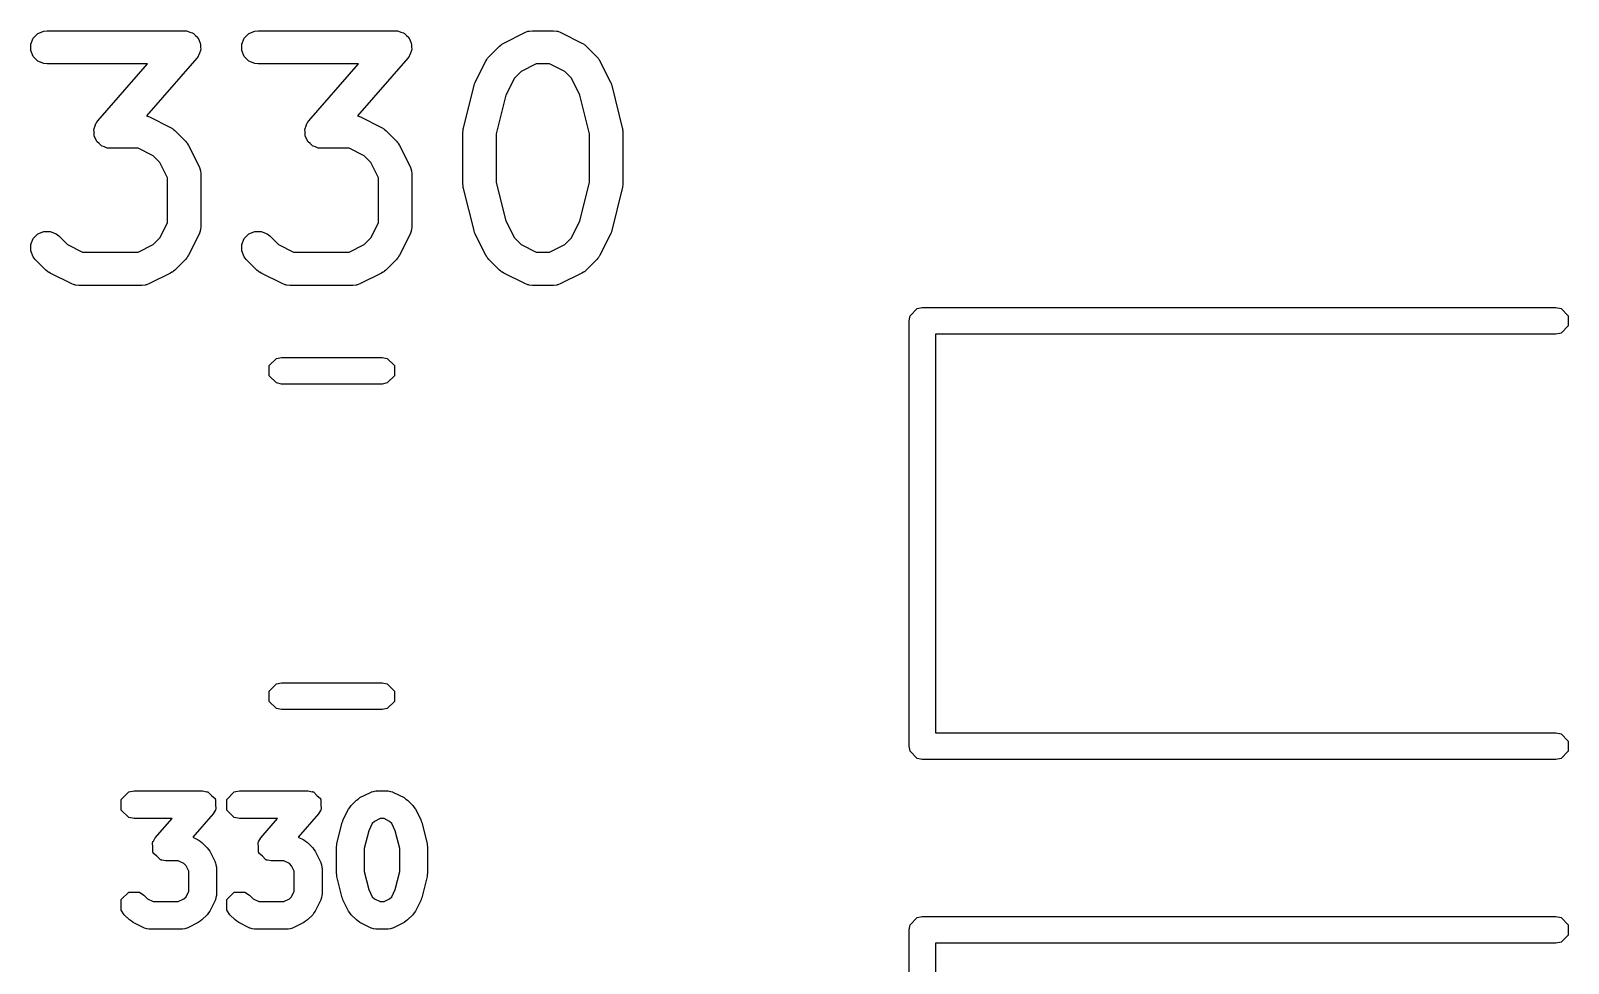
# Model space of a CAD drawing. Extents: x 19.8 to 98.9, y -129.1 to -67.1.
# Drawn here: x 35.64 to 42.58, y -106.44 to -102.23 of the extents above; entities that cross this region are included whole.
import ezdxf

# ---------------------------------------------------------------- set-up
doc = ezdxf.new("R2010")
doc.units = 0
doc.layers.add('BLACK', color=7, linetype='CONTINUOUS')

msp = doc.modelspace()

# ---------------------------------------------------------------- linework, layer by layer
at = {"layer": 'BLACK', "linetype": 'CONTINUOUS'}
for p, q in [((35.640727, -102.290187), (35.651926, -102.263151)), ((35.640727, -102.319451), (35.640727, -102.290187)), ((35.651926, -102.263151), (35.672618, -102.242459)), ((35.672618, -102.242459), (35.699654, -102.23126)), ((35.699654, -102.23126), (35.714286, -102.229819)), ((35.714286, -102.229819), (36.333333, -102.229819)), ((36.333333, -102.229819), (36.341071, -102.230581)), ((36.341071, -102.230581), (36.343039, -102.23045)), ((36.343039, -102.23045), (36.344394, -102.230908)), ((36.344394, -102.230908), (36.347965, -102.23126)), ((36.347965, -102.23126), (36.359222, -102.235923)), ((36.359222, -102.235923), (36.37076, -102.239825)), ((36.37076, -102.239825), (36.372664, -102.24149)), ((36.372664, -102.24149), (36.375001, -102.242459)), ((36.375001, -102.242459), (36.383611, -102.251069)), ((36.383611, -102.251069), (36.392784, -102.259095)), ((36.392784, -102.259095), (36.393906, -102.261364)), ((36.393906, -102.261364), (36.395693, -102.263151)), ((36.395693, -102.263151), (36.400353, -102.274401)), ((36.400353, -102.274401), (36.405756, -102.285327)), ((36.405756, -102.285327), (36.405924, -102.28785)), ((36.405924, -102.28785), (36.406892, -102.290187)), ((36.406892, -102.290187), (36.406892, -102.302371)), ((36.593108, -102.290187), (36.604307, -102.263151)), ((36.593108, -102.319451), (36.593108, -102.290187)), ((36.604307, -102.263151), (36.624999, -102.242459)), ((36.624999, -102.242459), (36.652035, -102.23126)), ((36.652035, -102.23126), (36.666667, -102.229819)), ((36.666667, -102.229819), (37.285714, -102.229819)), ((37.285714, -102.229819), (37.293452, -102.230581)), ((37.293452, -102.230581), (37.29542, -102.23045)), ((37.29542, -102.23045), (37.296775, -102.230908)), ((37.296775, -102.230908), (37.300346, -102.23126)), ((37.300346, -102.23126), (37.311603, -102.235923)), ((37.311603, -102.235923), (37.323141, -102.239825)), ((37.323141, -102.239825), (37.325045, -102.24149)), ((37.325045, -102.24149), (37.327382, -102.242459)), ((37.327382, -102.242459), (37.335992, -102.251069)), ((37.335992, -102.251069), (37.345165, -102.259095)), ((37.345165, -102.259095), (37.346287, -102.261364)), ((37.346287, -102.261364), (37.348074, -102.263151)), ((37.348074, -102.263151), (37.352734, -102.274401)), ((37.352734, -102.274401), (37.358137, -102.285327)), ((37.358137, -102.285327), (37.358305, -102.28785)), ((37.358305, -102.28785), (37.359273, -102.290187)), ((37.359273, -102.290187), (37.359273, -102.302371)), ((37.765799, -102.291766), (37.767856, -102.290078)), ((37.767856, -102.290078), (37.769683, -102.28932)), ((37.769683, -102.28932), (37.775983, -102.285356)), ((37.775983, -102.285356), (37.871221, -102.237737)), ((37.871221, -102.237737), (37.884952, -102.232482)), ((37.884952, -102.232482), (37.887641, -102.23229)), ((37.887641, -102.23229), (37.89013, -102.23126)), ((37.89013, -102.23126), (37.904762, -102.229819)), ((37.904762, -102.229819), (38, -102.229819)), ((38, -102.229819), (38.014632, -102.23126)), ((38.014632, -102.23126), (38.017121, -102.232291)), ((38.017121, -102.232291), (38.019809, -102.232482)), ((38.019809, -102.232482), (38.033541, -102.237737)), ((38.033541, -102.237737), (38.128779, -102.285356)), ((38.128779, -102.285356), (38.135078, -102.28932)), ((38.135078, -102.28932), (38.136906, -102.290078)), ((38.136906, -102.290078), (38.138962, -102.291766)), ((35.651926, -102.346487), (35.640727, -102.319451)), ((35.672618, -102.367179), (35.651926, -102.346487)), ((36.389776, -102.354207), (36.16288, -102.613516)), ((36.394297, -102.347882), (36.389776, -102.354207)), ((36.395693, -102.346487), (36.394297, -102.347882)), ((36.396241, -102.345163), (36.395693, -102.346487)), ((36.398327, -102.342246), (36.396241, -102.345163)), ((36.402228, -102.330708), (36.398327, -102.342246)), ((36.406892, -102.319451), (36.402228, -102.330708)), ((36.406892, -102.302371), (36.407702, -102.314525)), ((36.407702, -102.314525), (36.406892, -102.31692)), ((36.406892, -102.31692), (36.406892, -102.319451)), ((36.604307, -102.346487), (36.593108, -102.319451)), ((36.624999, -102.367179), (36.604307, -102.346487)), ((37.342157, -102.354207), (37.115261, -102.613516)), ((37.346678, -102.347882), (37.342157, -102.354207)), ((37.348074, -102.346487), (37.346678, -102.347882)), ((37.348622, -102.345163), (37.348074, -102.346487)), ((37.350708, -102.342246), (37.348622, -102.345163)), ((37.354609, -102.330708), (37.350708, -102.342246)), ((37.359273, -102.319451), (37.354609, -102.330708)), ((37.359273, -102.302371), (37.360083, -102.314525)), ((37.360083, -102.314525), (37.359273, -102.31692)), ((37.359273, -102.31692), (37.359273, -102.319451)), ((37.694823, -102.366516), (37.698787, -102.360216)), ((37.698787, -102.360216), (37.699545, -102.358389)), ((37.699545, -102.358389), (37.701233, -102.356332)), ((37.701233, -102.356332), (37.702655, -102.354073)), ((37.702655, -102.354073), (37.704153, -102.352773)), ((37.704153, -102.352773), (37.708872, -102.347024)), ((37.708872, -102.347024), (37.756491, -102.299405)), ((37.756491, -102.299405), (37.76224, -102.294686)), ((37.76224, -102.294686), (37.76354, -102.293188)), ((37.76354, -102.293188), (37.765799, -102.291766)), ((38.138962, -102.291766), (38.141222, -102.293188)), ((38.141222, -102.293188), (38.142521, -102.294686)), ((38.142521, -102.294686), (38.148271, -102.299405)), ((38.148271, -102.299405), (38.19589, -102.347024)), ((38.19589, -102.347024), (38.200608, -102.352773)), ((38.200608, -102.352773), (38.202107, -102.354073)), ((38.202107, -102.354073), (38.203528, -102.356332)), ((38.203528, -102.356332), (38.205217, -102.358389)), ((38.205217, -102.358389), (38.205974, -102.360216)), ((38.205974, -102.360216), (38.209939, -102.366516)), ((35.699654, -102.378378), (35.672618, -102.367179)), ((35.714286, -102.379819), (35.699654, -102.378378)), ((36.168051, -102.379819), (35.714286, -102.379819)), ((35.943557, -102.636383), (36.168051, -102.379819)), ((36.652035, -102.378378), (36.624999, -102.367179)), ((36.666667, -102.379819), (36.652035, -102.378378)), ((37.120432, -102.379819), (36.666667, -102.379819)), ((36.895938, -102.636383), (37.120432, -102.379819)), ((37.647204, -102.461754), (37.694823, -102.366516)), ((37.853951, -102.414077), (37.823544, -102.444484)), ((37.922467, -102.379819), (37.853951, -102.414077)), ((37.982295, -102.379819), (37.922467, -102.379819)), ((38.050811, -102.414077), (37.982295, -102.379819)), ((38.081218, -102.444484), (38.050811, -102.414077)), ((38.209939, -102.366516), (38.257558, -102.461754)), ((37.593906, -102.667581), (37.641525, -102.477105)), ((37.641525, -102.477105), (37.64191, -102.476025)), ((37.64191, -102.476025), (37.641949, -102.475486)), ((37.641949, -102.475486), (37.644276, -102.469404)), ((37.644276, -102.469404), (37.646472, -102.463259)), ((37.646472, -102.463259), (37.646794, -102.462823)), ((37.646794, -102.462823), (37.647204, -102.461754)), ((37.823544, -102.444484), (37.78505, -102.521471)), ((38.119711, -102.521471), (38.081218, -102.444484)), ((38.257558, -102.461754), (38.257967, -102.462823)), ((38.257967, -102.462823), (38.25829, -102.463259)), ((38.25829, -102.463259), (38.260482, -102.469395)), ((38.260482, -102.469395), (38.262813, -102.475485)), ((38.262813, -102.475485), (38.262851, -102.476025)), ((38.262851, -102.476025), (38.263237, -102.477105)), ((38.263237, -102.477105), (38.310856, -102.667581)), ((37.78505, -102.521471), (37.741667, -102.695005)), ((38.163095, -102.695005), (38.119711, -102.521471)), ((35.939035, -102.642707), (35.943557, -102.636383)), ((36.16288, -102.613516), (36.176398, -102.618689)), ((36.176398, -102.618689), (36.271636, -102.666308)), ((36.891416, -102.642707), (36.895938, -102.636383)), ((37.115261, -102.613516), (37.128779, -102.618689)), ((37.128779, -102.618689), (37.224017, -102.666308)), ((35.925631, -102.676065), (35.926441, -102.673669)), ((35.926441, -102.688218), (35.925631, -102.676065)), ((35.926441, -102.671139), (35.931104, -102.659881)), ((35.926441, -102.673669), (35.926441, -102.671139)), ((35.926441, -102.700403), (35.926441, -102.688218)), ((35.927408, -102.702739), (35.926441, -102.700403)), ((35.927577, -102.705263), (35.927408, -102.702739)), ((35.932979, -102.716188), (35.927577, -102.705263)), ((35.931104, -102.659881), (35.935006, -102.648344)), ((35.935006, -102.648344), (35.937091, -102.645426)), ((35.937091, -102.645426), (35.93764, -102.644103)), ((35.93764, -102.644103), (35.939035, -102.642707)), ((36.271636, -102.666308), (36.277935, -102.670272)), ((36.277935, -102.670272), (36.279763, -102.67103)), ((36.279763, -102.67103), (36.281819, -102.672718)), ((36.281819, -102.672718), (36.284079, -102.67414)), ((36.284079, -102.67414), (36.285378, -102.675638)), ((36.285378, -102.675638), (36.291128, -102.680357)), ((36.291128, -102.680357), (36.338747, -102.727976)), ((36.878012, -102.676065), (36.878822, -102.673669)), ((36.878822, -102.688218), (36.878012, -102.676065)), ((36.878822, -102.671139), (36.883485, -102.659881)), ((36.878822, -102.673669), (36.878822, -102.671139)), ((36.878822, -102.700403), (36.878822, -102.688218)), ((36.879789, -102.702739), (36.878822, -102.700403)), ((36.879958, -102.705263), (36.879789, -102.702739)), ((36.88536, -102.716188), (36.879958, -102.705263)), ((36.883485, -102.659881), (36.887387, -102.648344)), ((36.887387, -102.648344), (36.889472, -102.645426)), ((36.889472, -102.645426), (36.890021, -102.644103)), ((36.890021, -102.644103), (36.891416, -102.642707)), ((37.224017, -102.666308), (37.230316, -102.670272)), ((37.230316, -102.670272), (37.232144, -102.67103)), ((37.232144, -102.67103), (37.2342, -102.672718)), ((37.2342, -102.672718), (37.23646, -102.67414)), ((37.23646, -102.67414), (37.237759, -102.675638)), ((37.237759, -102.675638), (37.243509, -102.680357)), ((37.243509, -102.680357), (37.291128, -102.727976)), ((37.591667, -102.685771), (37.591918, -102.683217)), ((37.591667, -102.923866), (37.591667, -102.685771)), ((37.591756, -102.682125), (37.592565, -102.676651)), ((37.591918, -102.683217), (37.591756, -102.682125)), ((37.592565, -102.676651), (37.593108, -102.671139)), ((37.593108, -102.671139), (37.59353, -102.670117)), ((37.59353, -102.670117), (37.593906, -102.667581)), ((37.741667, -102.695005), (37.741667, -102.914632)), ((38.163095, -102.914632), (38.163095, -102.695005)), ((38.310856, -102.667581), (38.311231, -102.670117)), ((38.311231, -102.670117), (38.311654, -102.671139)), ((38.311654, -102.671139), (38.312196, -102.676651)), ((38.312196, -102.676651), (38.313006, -102.682125)), ((38.313006, -102.682125), (38.312843, -102.683217)), ((38.312843, -102.683217), (38.313095, -102.685771)), ((38.313095, -102.685771), (38.313095, -102.923866)), ((35.93764, -102.727439), (35.932979, -102.716188)), ((35.939426, -102.729225), (35.93764, -102.727439)), ((35.940549, -102.731495), (35.939426, -102.729225)), ((35.949721, -102.73952), (35.940549, -102.731495)), ((35.958332, -102.748131), (35.949721, -102.73952)), ((35.960668, -102.749099), (35.958332, -102.748131)), ((35.962573, -102.750765), (35.960668, -102.749099)), ((35.97411, -102.754666), (35.962573, -102.750765)), ((35.985368, -102.75933), (35.97411, -102.754666)), ((35.988938, -102.759681), (35.985368, -102.75933)), ((35.990294, -102.76014), (35.988938, -102.759681)), ((35.992261, -102.760008), (35.990294, -102.76014)), ((36, -102.760771), (35.992261, -102.760008)), ((36.125152, -102.760771), (36, -102.760771)), ((36.193668, -102.795029), (36.125152, -102.760771)), ((36.338747, -102.727976), (36.343465, -102.733725)), ((36.343465, -102.733725), (36.344964, -102.735025)), ((36.344964, -102.735025), (36.346385, -102.737284)), ((36.346385, -102.737284), (36.348074, -102.739341)), ((36.348074, -102.739341), (36.348831, -102.741168)), ((36.348831, -102.741168), (36.352796, -102.747468)), ((36.352796, -102.747468), (36.400415, -102.842706)), ((36.890021, -102.727439), (36.88536, -102.716188)), ((36.891807, -102.729225), (36.890021, -102.727439)), ((36.89293, -102.731495), (36.891807, -102.729225)), ((36.902102, -102.73952), (36.89293, -102.731495)), ((36.910713, -102.748131), (36.902102, -102.73952)), ((36.913049, -102.749099), (36.910713, -102.748131)), ((36.914954, -102.750765), (36.913049, -102.749099)), ((36.926491, -102.754666), (36.914954, -102.750765)), ((36.937749, -102.75933), (36.926491, -102.754666)), ((36.941319, -102.759681), (36.937749, -102.75933)), ((36.942675, -102.76014), (36.941319, -102.759681)), ((36.944642, -102.760008), (36.942675, -102.76014)), ((36.952381, -102.760771), (36.944642, -102.760008)), ((37.077533, -102.760771), (36.952381, -102.760771)), ((37.146049, -102.795029), (37.077533, -102.760771)), ((37.291128, -102.727976), (37.295846, -102.733725)), ((37.295846, -102.733725), (37.297345, -102.735025)), ((37.297345, -102.735025), (37.298766, -102.737284)), ((37.298766, -102.737284), (37.300455, -102.739341)), ((37.300455, -102.739341), (37.301212, -102.741168)), ((37.301212, -102.741168), (37.305177, -102.747468)), ((37.305177, -102.747468), (37.352796, -102.842706)), ((36.224075, -102.825436), (36.193668, -102.795029)), ((36.258333, -102.893952), (36.224075, -102.825436)), ((36.400415, -102.842706), (36.40567, -102.856437)), ((37.176456, -102.825436), (37.146049, -102.795029)), ((37.210714, -102.893952), (37.176456, -102.825436)), ((37.352796, -102.842706), (37.358051, -102.856437)), ((36.258333, -103.096637), (36.258333, -102.893952)), ((36.40567, -102.856437), (36.405861, -102.859126)), ((36.405861, -102.859126), (36.406892, -102.861615)), ((36.406892, -102.861615), (36.408333, -102.876247)), ((36.408333, -102.876247), (36.408333, -103.114342)), ((37.210714, -103.096637), (37.210714, -102.893952)), ((37.358051, -102.856437), (37.358242, -102.859126)), ((37.358242, -102.859126), (37.359273, -102.861615)), ((37.359273, -102.861615), (37.360714, -102.876247)), ((37.360714, -102.876247), (37.360714, -103.114342)), ((37.741667, -102.914632), (37.78505, -103.088166)), ((38.119711, -103.088166), (38.163095, -102.914632)), ((37.591918, -102.926419), (37.591667, -102.923866)), ((37.591756, -102.927512), (37.591918, -102.926419)), ((37.592565, -102.932985), (37.591756, -102.927512)), ((37.593108, -102.938498), (37.592565, -102.932985)), ((37.59353, -102.939519), (37.593108, -102.938498)), ((37.593906, -102.942056), (37.59353, -102.939519)), ((37.641525, -103.132532), (37.593906, -102.942056)), ((38.310856, -102.942056), (38.263237, -103.132532)), ((38.311231, -102.939519), (38.310856, -102.942056)), ((38.311654, -102.938498), (38.311231, -102.939519)), ((38.312196, -102.932985), (38.311654, -102.938498)), ((38.313006, -102.927512), (38.312196, -102.932985)), ((38.313095, -102.923866), (38.312843, -102.926419)), ((38.312843, -102.926419), (38.313006, -102.927512)), ((36.224074, -103.165153), (36.258333, -103.096637)), ((36.408333, -103.114342), (36.406892, -103.128974)), ((37.176455, -103.165153), (37.210714, -103.096637)), ((37.360714, -103.114342), (37.359273, -103.128974)), ((37.78505, -103.088166), (37.823544, -103.165153)), ((38.081217, -103.165153), (38.119711, -103.088166)), ((35.640727, -103.194948), (35.651926, -103.167912)), ((35.651926, -103.167912), (35.672619, -103.147219)), ((35.672619, -103.147219), (35.699655, -103.136021)), ((35.699655, -103.136021), (35.728918, -103.136021)), ((35.728918, -103.136021), (35.755954, -103.14722)), ((35.755954, -103.14722), (35.76732, -103.156548)), ((35.76732, -103.156548), (35.806332, -103.195561)), ((36.193667, -103.195561), (36.224074, -103.165153)), ((36.400415, -103.147883), (36.352796, -103.243121)), ((36.40567, -103.134152), (36.400415, -103.147883)), ((36.405861, -103.131462), (36.40567, -103.134152)), ((36.406892, -103.128974), (36.405861, -103.131462)), ((36.593108, -103.194948), (36.604307, -103.167912)), ((36.604307, -103.167912), (36.625, -103.147219)), ((36.625, -103.147219), (36.652036, -103.136021)), ((36.652036, -103.136021), (36.681299, -103.136021)), ((36.681299, -103.136021), (36.708335, -103.14722)), ((36.708335, -103.14722), (36.719701, -103.156548)), ((36.719701, -103.156548), (36.758713, -103.195561)), ((37.146048, -103.195561), (37.176455, -103.165153)), ((37.352796, -103.147883), (37.305177, -103.243121)), ((37.358051, -103.134152), (37.352796, -103.147883)), ((37.358242, -103.131462), (37.358051, -103.134152)), ((37.359273, -103.128974), (37.358242, -103.131462)), ((37.64191, -103.133611), (37.641525, -103.132532)), ((37.641949, -103.134151), (37.64191, -103.133611)), ((37.644276, -103.140232), (37.641949, -103.134151)), ((37.646472, -103.146378), (37.644276, -103.140232)), ((37.646794, -103.146813), (37.646472, -103.146378)), ((37.647204, -103.147883), (37.646794, -103.146813)), ((37.694823, -103.243121), (37.647204, -103.147883)), ((37.823544, -103.165153), (37.853951, -103.195561)), ((38.05081, -103.195561), (38.081217, -103.165153)), ((38.257558, -103.147883), (38.209939, -103.243121)), ((38.257967, -103.146813), (38.257558, -103.147883)), ((38.25829, -103.146378), (38.257967, -103.146813)), ((38.260482, -103.140241), (38.25829, -103.146378)), ((38.262813, -103.134152), (38.260482, -103.140241)), ((38.262851, -103.133611), (38.262813, -103.134152)), ((38.263237, -103.132532), (38.262851, -103.133611)), ((35.640727, -103.224211), (35.640727, -103.194948)), ((35.651925, -103.251247), (35.640727, -103.224211)), ((35.661252, -103.262612), (35.651925, -103.251247)), ((35.708871, -103.310232), (35.661252, -103.262612)), ((35.806332, -103.195561), (35.874848, -103.229819)), ((35.874848, -103.229819), (36.125152, -103.229819)), ((36.125152, -103.229819), (36.193667, -103.195561)), ((36.338747, -103.262613), (36.291129, -103.310232)), ((36.343465, -103.256863), (36.338747, -103.262613)), ((36.344964, -103.255564), (36.343465, -103.256863)), ((36.346385, -103.253305), (36.344964, -103.255564)), ((36.348075, -103.251247), (36.346385, -103.253305)), ((36.348832, -103.249417), (36.348075, -103.251247)), ((36.352796, -103.243121), (36.348832, -103.249417)), ((36.593108, -103.224211), (36.593108, -103.194948)), ((36.604306, -103.251247), (36.593108, -103.224211)), ((36.613633, -103.262612), (36.604306, -103.251247)), ((36.661252, -103.310232), (36.613633, -103.262612)), ((36.758713, -103.195561), (36.827229, -103.229819)), ((36.827229, -103.229819), (37.077533, -103.229819)), ((37.077533, -103.229819), (37.146048, -103.195561)), ((37.291128, -103.262613), (37.24351, -103.310232)), ((37.295846, -103.256863), (37.291128, -103.262613)), ((37.297345, -103.255564), (37.295846, -103.256863)), ((37.298766, -103.253305), (37.297345, -103.255564)), ((37.300456, -103.251247), (37.298766, -103.253305)), ((37.301213, -103.249417), (37.300456, -103.251247)), ((37.305177, -103.243121), (37.301213, -103.249417)), ((37.698786, -103.249417), (37.694823, -103.243121)), ((37.699544, -103.251247), (37.698786, -103.249417)), ((37.701233, -103.253305), (37.699544, -103.251247)), ((37.702655, -103.255564), (37.701233, -103.253305)), ((37.704153, -103.256863), (37.702655, -103.255564)), ((37.708871, -103.262612), (37.704153, -103.256863)), ((37.75649, -103.310232), (37.708871, -103.262612)), ((37.853951, -103.195561), (37.922467, -103.229819)), ((37.922467, -103.229819), (37.982295, -103.229819)), ((37.982295, -103.229819), (38.05081, -103.195561)), ((38.19589, -103.262613), (38.148272, -103.310232)), ((38.200608, -103.256863), (38.19589, -103.262613)), ((38.202107, -103.255564), (38.200608, -103.256863)), ((38.203528, -103.253305), (38.202107, -103.255564)), ((38.205218, -103.251247), (38.203528, -103.253305)), ((38.205975, -103.249417), (38.205218, -103.251247)), ((38.209939, -103.243121), (38.205975, -103.249417)), ((35.71462, -103.31495), (35.708871, -103.310232)), ((35.715921, -103.31645), (35.71462, -103.31495)), ((35.71818, -103.317872), (35.715921, -103.31645)), ((35.720237, -103.31956), (35.71818, -103.317872)), ((35.722064, -103.320317), (35.720237, -103.31956)), ((35.728364, -103.324282), (35.722064, -103.320317)), ((35.823602, -103.371901), (35.728364, -103.324282)), ((36.271636, -103.324282), (36.176398, -103.371901)), ((36.277935, -103.320317), (36.271636, -103.324282)), ((36.279763, -103.31956), (36.277935, -103.320317)), ((36.281819, -103.317872), (36.279763, -103.31956)), ((36.284079, -103.31645), (36.281819, -103.317872)), ((36.285379, -103.31495), (36.284079, -103.31645)), ((36.291129, -103.310232), (36.285379, -103.31495)), ((36.667001, -103.31495), (36.661252, -103.310232)), ((36.668302, -103.31645), (36.667001, -103.31495)), ((36.670561, -103.317872), (36.668302, -103.31645)), ((36.672618, -103.31956), (36.670561, -103.317872)), ((36.674445, -103.320317), (36.672618, -103.31956)), ((36.680745, -103.324282), (36.674445, -103.320317)), ((36.775983, -103.371901), (36.680745, -103.324282)), ((37.224017, -103.324282), (37.128779, -103.371901)), ((37.230316, -103.320317), (37.224017, -103.324282)), ((37.232144, -103.31956), (37.230316, -103.320317)), ((37.2342, -103.317872), (37.232144, -103.31956)), ((37.23646, -103.31645), (37.2342, -103.317872)), ((37.23776, -103.31495), (37.23646, -103.31645)), ((37.24351, -103.310232), (37.23776, -103.31495)), ((37.762239, -103.31495), (37.75649, -103.310232)), ((37.76354, -103.31645), (37.762239, -103.31495)), ((37.765799, -103.317872), (37.76354, -103.31645)), ((37.767856, -103.31956), (37.765799, -103.317872)), ((37.769683, -103.320317), (37.767856, -103.31956)), ((37.775983, -103.324282), (37.769683, -103.320317)), ((37.871221, -103.371901), (37.775983, -103.324282)), ((38.128779, -103.324282), (38.033541, -103.371901)), ((38.135078, -103.320317), (38.128779, -103.324282)), ((38.136906, -103.31956), (38.135078, -103.320317)), ((38.138962, -103.317872), (38.136906, -103.31956)), ((38.141222, -103.31645), (38.138962, -103.317872)), ((38.142522, -103.31495), (38.141222, -103.31645)), ((38.148272, -103.310232), (38.142522, -103.31495)), ((35.837333, -103.377156), (35.823602, -103.371901)), ((35.840022, -103.377347), (35.837333, -103.377156)), ((35.842511, -103.378378), (35.840022, -103.377347)), ((35.857143, -103.379819), (35.842511, -103.378378)), ((36.142857, -103.379819), (35.857143, -103.379819)), ((36.157489, -103.378378), (36.142857, -103.379819)), ((36.159978, -103.377346), (36.157489, -103.378378)), ((36.162666, -103.377156), (36.159978, -103.377346)), ((36.176398, -103.371901), (36.162666, -103.377156)), ((36.789714, -103.377156), (36.775983, -103.371901)), ((36.792403, -103.377347), (36.789714, -103.377156)), ((36.794892, -103.378378), (36.792403, -103.377347)), ((36.809524, -103.379819), (36.794892, -103.378378)), ((37.095238, -103.379819), (36.809524, -103.379819)), ((37.10987, -103.378378), (37.095238, -103.379819)), ((37.112359, -103.377346), (37.10987, -103.378378)), ((37.115047, -103.377156), (37.112359, -103.377346)), ((37.128779, -103.371901), (37.115047, -103.377156)), ((37.884952, -103.377156), (37.871221, -103.371901)), ((37.887641, -103.377347), (37.884952, -103.377156)), ((37.89013, -103.378378), (37.887641, -103.377347)), ((37.904762, -103.379819), (37.89013, -103.378378)), ((38, -103.379819), (37.904762, -103.379819)), ((38.014632, -103.378378), (38, -103.379819)), ((38.017121, -103.377346), (38.014632, -103.378378)), ((38.019809, -103.377156), (38.017121, -103.377346)), ((38.033541, -103.371901), (38.019809, -103.377156)), ((39.604999, -103.54), (39.609566, -103.517039)), ((39.604999, -105.46), (39.604999, -103.54)), ((39.609566, -103.517039), (39.642038, -103.484567)), ((39.642038, -103.484567), (39.664999, -103.48)), ((39.664999, -103.48), (42.524999, -103.48)), ((42.524999, -103.48), (42.54796, -103.484567)), ((42.54796, -103.484567), (42.580432, -103.517039)), ((42.580432, -103.517039), (42.580432, -103.562961)), ((42.524999, -103.6), (39.724999, -103.6)), ((39.724999, -103.6), (39.724999, -105.4)), ((42.54796, -103.595433), (42.524999, -103.6)), ((42.580432, -103.562961), (42.54796, -103.595433)), ((36.717503, -103.742039), (36.749975, -103.709567)), ((36.717503, -103.787961), (36.717503, -103.742039)), ((36.749975, -103.709567), (36.772936, -103.705)), ((36.772936, -103.705), (37.227064, -103.705)), ((37.227064, -103.705), (37.250025, -103.709567)), ((37.250025, -103.709567), (37.282497, -103.742039)), ((37.282497, -103.742039), (37.282497, -103.787961)), ((36.749975, -103.820433), (36.717503, -103.787961)), ((37.282497, -103.787961), (37.250025, -103.820433)), ((36.772936, -103.825), (36.749975, -103.820433)), ((37.227064, -103.825), (36.772936, -103.825)), ((37.250025, -103.820433), (37.227064, -103.825)), ((36.717503, -105.212039), (36.749975, -105.179567)), ((36.749975, -105.179567), (36.772936, -105.175)), ((36.772936, -105.175), (37.227064, -105.175)), ((37.227064, -105.175), (37.250025, -105.179567)), ((37.250025, -105.179567), (37.282497, -105.212039)), ((36.717503, -105.257961), (36.717503, -105.212039)), ((36.749975, -105.290433), (36.717503, -105.257961)), ((37.282497, -105.257961), (37.250025, -105.290433)), ((37.282497, -105.212039), (37.282497, -105.257961)), ((36.772936, -105.295), (36.749975, -105.290433)), ((37.227064, -105.295), (36.772936, -105.295)), ((37.250025, -105.290433), (37.227064, -105.295)), ((39.724999, -105.4), (42.524999, -105.4)), ((42.524999, -105.4), (42.54796, -105.404567)), ((42.54796, -105.404567), (42.580432, -105.437039)), ((39.609566, -105.482961), (39.604999, -105.46)), ((39.642038, -105.515433), (39.609566, -105.482961)), ((42.580432, -105.482961), (42.54796, -105.515433)), ((42.580432, -105.437039), (42.580432, -105.482961)), ((39.664999, -105.52), (39.642038, -105.515433)), ((42.524999, -105.52), (39.664999, -105.52)), ((42.54796, -105.515433), (42.524999, -105.52)), ((36.049401, -105.700891), (36.083225, -105.667067)), ((36.083225, -105.667067), (36.107143, -105.662309)), ((36.107143, -105.662309), (36.416667, -105.662309)), ((36.416667, -105.662309), (36.434095, -105.665775)), ((36.434095, -105.665775), (36.43669, -105.665603)), ((36.43669, -105.665603), (36.437709, -105.666494)), ((36.437709, -105.666494), (36.440585, -105.667067)), ((36.440585, -105.667067), (36.456138, -105.68262)), ((36.456138, -105.68262), (36.472691, -105.697104)), ((36.525591, -105.700891), (36.559415, -105.667067)), ((36.559415, -105.667067), (36.583333, -105.662309)), ((36.583333, -105.662309), (36.892857, -105.662309)), ((36.892857, -105.662309), (36.910285, -105.665775)), ((36.910285, -105.665775), (36.91288, -105.665603)), ((36.91288, -105.665603), (36.913899, -105.666494)), ((36.913899, -105.666494), (36.916775, -105.667067)), ((36.916775, -105.667067), (36.932328, -105.68262)), ((36.932328, -105.68262), (36.948881, -105.697104)), ((37.12681, -105.692718), (37.174429, -105.668907)), ((37.174429, -105.668907), (37.177448, -105.66808)), ((37.177448, -105.66808), (37.178462, -105.667067)), ((37.178462, -105.667067), (37.188287, -105.665112)), ((37.188287, -105.665112), (37.197949, -105.662467)), ((37.197949, -105.662467), (37.199308, -105.66292)), ((37.199308, -105.66292), (37.20238, -105.662309)), ((37.20238, -105.662309), (37.249999, -105.662309)), ((37.249999, -105.662309), (37.25307, -105.66292)), ((37.25307, -105.66292), (37.25443, -105.662467)), ((37.25443, -105.662467), (37.264086, -105.665111)), ((37.264086, -105.665111), (37.273917, -105.667067)), ((37.273917, -105.667067), (37.274931, -105.668081)), ((37.274931, -105.668081), (37.27795, -105.668908)), ((37.27795, -105.668908), (37.325569, -105.692718)), ((36.049401, -105.748727), (36.049401, -105.700891)), ((36.083225, -105.782551), (36.049401, -105.748727)), ((36.472572, -105.750563), (36.463703, -105.765965)), ((36.474409, -105.748727), (36.472572, -105.750563)), ((36.472691, -105.697104), (36.472838, -105.69932)), ((36.472838, -105.69932), (36.474409, -105.700891)), ((36.474409, -105.700891), (36.474409, -105.722872)), ((36.474409, -105.722872), (36.475873, -105.744832)), ((36.475873, -105.744832), (36.474409, -105.747374)), ((36.474409, -105.747374), (36.474409, -105.748727)), ((36.525591, -105.748727), (36.525591, -105.700891)), ((36.559415, -105.782551), (36.525591, -105.748727)), ((36.948762, -105.750563), (36.939893, -105.765965)), ((36.950599, -105.748727), (36.948762, -105.750563)), ((36.948881, -105.697104), (36.949028, -105.69932)), ((36.949028, -105.69932), (36.950599, -105.700891)), ((36.950599, -105.700891), (36.950599, -105.722872)), ((36.950599, -105.722872), (36.952063, -105.744832)), ((36.952063, -105.744832), (36.950599, -105.747374)), ((36.950599, -105.747374), (36.950599, -105.748727)), ((37.051241, -105.792096), (37.075051, -105.744477)), ((37.075051, -105.744477), (37.081191, -105.736565)), ((37.081191, -105.736565), (37.086758, -105.728234)), ((37.086758, -105.728234), (37.110567, -105.704425)), ((37.110567, -105.704425), (37.118898, -105.698858)), ((37.118898, -105.698858), (37.12681, -105.692718)), ((37.325569, -105.692718), (37.333477, -105.698856)), ((37.333477, -105.698856), (37.341811, -105.704424)), ((37.341811, -105.704424), (37.365621, -105.728233)), ((37.365621, -105.728233), (37.371185, -105.73656)), ((37.371185, -105.73656), (37.37733, -105.744478)), ((37.37733, -105.744478), (37.401139, -105.792096)), ((36.107143, -105.787309), (36.083225, -105.782551)), ((36.278931, -105.787309), (36.107143, -105.787309)), ((36.202964, -105.874128), (36.278931, -105.787309)), ((36.463703, -105.765965), (36.372045, -105.870716)), ((36.583333, -105.787309), (36.559415, -105.782551)), ((36.755121, -105.787309), (36.583333, -105.787309)), ((36.679154, -105.874128), (36.755121, -105.787309)), ((36.939893, -105.765965), (36.848235, -105.870716)), ((37.022699, -105.900127), (37.046508, -105.804889)), ((37.046508, -105.804889), (37.049433, -105.798696)), ((37.049433, -105.798696), (37.051241, -105.792096)), ((37.182318, -105.809449), (37.166112, -105.841859)), ((37.191784, -105.799983), (37.182318, -105.809449)), ((37.217133, -105.787309), (37.191784, -105.799983)), ((37.235245, -105.787309), (37.217133, -105.787309)), ((37.260597, -105.799985), (37.235245, -105.787309)), ((37.270062, -105.80945), (37.260597, -105.799985)), ((37.286266, -105.841859), (37.270062, -105.80945)), ((37.401139, -105.792096), (37.402946, -105.798697)), ((37.402946, -105.798697), (37.405871, -105.804888)), ((37.405871, -105.804888), (37.429681, -105.900126)), ((36.190795, -105.895262), (36.192258, -105.892721)), ((36.192258, -105.917212), (36.190795, -105.895262)), ((36.192258, -105.891367), (36.194096, -105.889528)), ((36.192258, -105.892721), (36.192258, -105.891367)), ((36.194096, -105.889528), (36.202964, -105.874128)), ((36.372045, -105.870716), (36.396999, -105.883194)), ((36.396999, -105.883194), (36.40491, -105.889334)), ((36.40491, -105.889334), (36.413242, -105.894901)), ((36.413242, -105.894901), (36.437051, -105.91871)), ((36.666985, -105.895262), (36.668448, -105.892721)), ((36.668448, -105.917212), (36.666985, -105.895262)), ((36.668448, -105.891367), (36.670286, -105.889528)), ((36.668448, -105.892721), (36.668448, -105.891367)), ((36.670286, -105.889528), (36.679154, -105.874128)), ((36.848235, -105.870716), (36.873189, -105.883194)), ((36.873189, -105.883194), (36.8811, -105.889334)), ((36.8811, -105.889334), (36.889432, -105.894901)), ((36.889432, -105.894901), (36.913241, -105.91871)), ((37.166112, -105.841859), (37.145833, -105.922978)), ((37.306547, -105.92298), (37.286266, -105.841859)), ((36.192258, -105.939203), (36.192258, -105.917212)), ((36.193828, -105.940773), (36.192258, -105.939203)), ((36.193976, -105.94299), (36.193828, -105.940773)), ((36.210524, -105.957469), (36.193976, -105.94299)), ((36.226082, -105.973027), (36.210524, -105.957469)), ((36.437051, -105.91871), (36.442617, -105.927041)), ((36.442617, -105.927041), (36.448758, -105.934953)), ((36.448758, -105.934953), (36.472569, -105.982572)), ((36.668448, -105.939203), (36.668448, -105.917212)), ((36.670018, -105.940773), (36.668448, -105.939203)), ((36.670166, -105.94299), (36.670018, -105.940773)), ((36.686714, -105.957469), (36.670166, -105.94299)), ((36.702272, -105.973027), (36.686714, -105.957469)), ((36.913241, -105.91871), (36.918807, -105.927041)), ((36.918807, -105.927041), (36.924948, -105.934953)), ((36.924948, -105.934953), (36.948759, -105.982572)), ((37.020833, -105.915285), (37.022326, -105.907775)), ((37.020833, -106.034333), (37.020833, -105.915285)), ((37.022326, -105.907775), (37.022699, -105.900127)), ((37.145833, -105.922978), (37.145833, -106.026639)), ((37.306547, -106.026637), (37.306547, -105.92298)), ((37.429681, -105.900126), (37.430053, -105.907775)), ((37.430053, -105.907775), (37.431547, -105.915285)), ((37.431547, -105.915285), (37.431547, -106.034333)), ((36.228959, -105.973599), (36.226082, -105.973027)), ((36.229977, -105.97449), (36.228959, -105.973599)), ((36.232568, -105.974317), (36.229977, -105.97449)), ((36.25, -105.977785), (36.232568, -105.974317)), ((36.306675, -105.977785), (36.25, -105.977785)), ((36.332026, -105.990461), (36.306675, -105.977785)), ((36.341492, -105.999927), (36.332026, -105.990461)), ((36.354167, -106.025276), (36.341492, -105.999927)), ((36.354167, -106.114817), (36.354167, -106.025276)), ((36.472569, -105.982572), (36.473395, -105.985591)), ((36.473395, -105.985591), (36.474409, -105.986605)), ((36.474409, -105.986605), (36.476363, -105.99643)), ((36.476363, -105.99643), (36.479009, -106.006092)), ((36.479009, -106.006092), (36.478555, -106.007451)), ((36.478555, -106.007451), (36.479167, -106.010523)), ((36.479167, -106.010523), (36.479167, -106.129571)), ((36.705149, -105.973599), (36.702272, -105.973027)), ((36.706167, -105.97449), (36.705149, -105.973599)), ((36.708758, -105.974317), (36.706167, -105.97449)), ((36.72619, -105.977785), (36.708758, -105.974317)), ((36.782865, -105.977785), (36.72619, -105.977785)), ((36.808216, -105.990461), (36.782865, -105.977785)), ((36.817682, -105.999927), (36.808216, -105.990461)), ((36.830357, -106.025276), (36.817682, -105.999927)), ((36.830357, -106.114817), (36.830357, -106.025276)), ((36.948759, -105.982572), (36.949585, -105.985591)), ((36.949585, -105.985591), (36.950599, -105.986605)), ((36.950599, -105.986605), (36.952553, -105.99643)), ((36.952553, -105.99643), (36.955199, -106.006092)), ((36.955199, -106.006092), (36.954745, -106.007451)), ((36.954745, -106.007451), (36.955357, -106.010523)), ((36.955357, -106.010523), (36.955357, -106.129571)), ((37.022326, -106.041842), (37.020833, -106.034333)), ((37.145833, -106.026639), (37.166112, -106.107758)), ((37.286266, -106.107758), (37.306547, -106.026637)), ((37.431547, -106.034333), (37.430053, -106.041842)), ((37.022699, -106.049491), (37.022326, -106.041842)), ((37.046508, -106.144729), (37.022699, -106.049491)), ((37.166112, -106.107758), (37.182318, -106.140169)), ((37.270061, -106.140168), (37.286266, -106.107758)), ((37.429681, -106.049492), (37.405871, -106.14473)), ((37.430053, -106.041842), (37.429681, -106.049492)), ((36.049401, -106.153273), (36.083226, -106.119448)), ((36.049401, -106.201107), (36.049401, -106.153273)), ((36.083226, -106.119448), (36.13106, -106.119448)), ((36.13106, -106.119448), (36.151337, -106.132996)), ((36.151337, -106.132996), (36.167974, -106.149633)), ((36.167974, -106.149633), (36.193326, -106.162309)), ((36.193326, -106.162309), (36.306675, -106.162309)), ((36.306675, -106.162309), (36.332026, -106.149633)), ((36.332026, -106.149633), (36.341491, -106.140167)), ((36.341491, -106.140167), (36.354167, -106.114817)), ((36.472569, -106.157522), (36.448758, -106.205141)), ((36.473395, -106.154502), (36.472569, -106.157522)), ((36.474409, -106.153489), (36.473395, -106.154502)), ((36.476363, -106.143663), (36.474409, -106.153489)), ((36.479009, -106.134002), (36.476363, -106.143663)), ((36.479167, -106.129571), (36.478555, -106.132642)), ((36.478555, -106.132642), (36.479009, -106.134002)), ((36.525591, -106.153273), (36.559416, -106.119448)), ((36.525591, -106.201107), (36.525591, -106.153273)), ((36.559416, -106.119448), (36.60725, -106.119448)), ((36.60725, -106.119448), (36.627527, -106.132996)), ((36.627527, -106.132996), (36.644164, -106.149633)), ((36.644164, -106.149633), (36.669516, -106.162309)), ((36.669516, -106.162309), (36.782865, -106.162309)), ((36.782865, -106.162309), (36.808216, -106.149633)), ((36.808216, -106.149633), (36.817681, -106.140167)), ((36.817681, -106.140167), (36.830357, -106.114817)), ((36.948759, -106.157522), (36.924948, -106.205141)), ((36.949585, -106.154502), (36.948759, -106.157522)), ((36.950599, -106.153489), (36.949585, -106.154502)), ((36.952553, -106.143663), (36.950599, -106.153489)), ((36.955199, -106.134002), (36.952553, -106.143663)), ((36.955357, -106.129571), (36.954745, -106.132642)), ((36.954745, -106.132642), (36.955199, -106.134002)), ((37.049433, -106.150921), (37.046508, -106.144729)), ((37.051241, -106.157522), (37.049433, -106.150921)), ((37.075051, -106.205141), (37.051241, -106.157522)), ((37.182318, -106.140169), (37.191783, -106.149634)), ((37.191783, -106.149634), (37.217134, -106.162309)), ((37.217134, -106.162309), (37.235245, -106.162309)), ((37.235245, -106.162309), (37.260597, -106.149633)), ((37.260597, -106.149633), (37.270061, -106.140168)), ((37.401139, -106.157522), (37.37733, -106.20514)), ((37.402946, -106.15092), (37.401139, -106.157522)), ((37.405871, -106.14473), (37.402946, -106.15092)), ((36.062949, -106.221384), (36.049401, -106.201107)), ((36.086759, -106.245194), (36.062949, -106.221384)), ((36.095085, -106.250757), (36.086759, -106.245194)), ((36.413243, -106.245193), (36.404912, -106.250759)), ((36.437052, -106.221383), (36.413243, -106.245193)), ((36.442619, -106.213049), (36.437052, -106.221383)), ((36.448758, -106.205141), (36.442619, -106.213049)), ((36.539139, -106.221384), (36.525591, -106.201107)), ((36.562949, -106.245194), (36.539139, -106.221384)), ((36.571275, -106.250757), (36.562949, -106.245194)), ((36.889433, -106.245193), (36.881102, -106.250759)), ((36.913242, -106.221383), (36.889433, -106.245193)), ((36.918809, -106.213049), (36.913242, -106.221383)), ((36.924948, -106.205141), (36.918809, -106.213049)), ((37.081189, -106.213049), (37.075051, -106.205141)), ((37.086757, -106.221383), (37.081189, -106.213049)), ((37.110566, -106.245193), (37.086757, -106.221383)), ((37.118893, -106.250757), (37.110566, -106.245193)), ((37.341812, -106.245194), (37.333483, -106.250758)), ((37.365622, -106.221384), (37.341812, -106.245194)), ((37.371185, -106.213057), (37.365622, -106.221384)), ((37.37733, -106.20514), (37.371185, -106.213057)), ((39.609566, -106.267039), (39.642038, -106.234567)), ((39.642038, -106.234567), (39.664999, -106.23)), ((39.664999, -106.23), (42.524999, -106.23)), ((42.524999, -106.23), (42.54796, -106.234567)), ((42.54796, -106.234567), (42.580432, -106.267039)), ((36.103003, -106.256902), (36.095085, -106.250757)), ((36.150621, -106.280711), (36.103003, -106.256902)), ((36.15364, -106.281537), (36.150621, -106.280711)), ((36.154654, -106.282551), (36.15364, -106.281537)), ((36.164481, -106.284505), (36.154654, -106.282551)), ((36.174142, -106.287151), (36.164481, -106.284505)), ((36.1755, -106.286698), (36.174142, -106.287151)), ((36.178572, -106.287309), (36.1755, -106.286698)), ((36.321429, -106.287309), (36.178572, -106.287309)), ((36.324498, -106.286698), (36.321429, -106.287309)), ((36.325859, -106.287152), (36.324498, -106.286698)), ((36.335525, -106.284504), (36.325859, -106.287152)), ((36.345347, -106.282551), (36.335525, -106.284504)), ((36.34636, -106.281537), (36.345347, -106.282551)), ((36.349379, -106.280711), (36.34636, -106.281537)), ((36.396998, -106.256902), (36.349379, -106.280711)), ((36.404912, -106.250759), (36.396998, -106.256902)), ((36.579193, -106.256902), (36.571275, -106.250757)), ((36.626811, -106.280711), (36.579193, -106.256902)), ((36.62983, -106.281537), (36.626811, -106.280711)), ((36.630844, -106.282551), (36.62983, -106.281537)), ((36.640671, -106.284505), (36.630844, -106.282551)), ((36.650332, -106.287151), (36.640671, -106.284505)), ((36.65169, -106.286698), (36.650332, -106.287151)), ((36.654762, -106.287309), (36.65169, -106.286698)), ((36.797619, -106.287309), (36.654762, -106.287309)), ((36.800688, -106.286698), (36.797619, -106.287309)), ((36.802049, -106.287152), (36.800688, -106.286698)), ((36.811715, -106.284504), (36.802049, -106.287152)), ((36.821537, -106.282551), (36.811715, -106.284504)), ((36.82255, -106.281537), (36.821537, -106.282551)), ((36.825569, -106.280711), (36.82255, -106.281537)), ((36.873188, -106.256902), (36.825569, -106.280711)), ((36.881102, -106.250759), (36.873188, -106.256902)), ((37.126811, -106.256902), (37.118893, -106.250757)), ((37.174429, -106.280711), (37.126811, -106.256902)), ((37.177448, -106.281537), (37.174429, -106.280711)), ((37.178462, -106.282551), (37.177448, -106.281537)), ((37.188289, -106.284505), (37.178462, -106.282551)), ((37.19795, -106.287151), (37.188289, -106.284505)), ((37.199308, -106.286698), (37.19795, -106.287151)), ((37.20238, -106.287309), (37.199308, -106.286698)), ((37.249999, -106.287309), (37.20238, -106.287309)), ((37.253068, -106.286698), (37.249999, -106.287309)), ((37.254429, -106.287152), (37.253068, -106.286698)), ((37.264095, -106.284504), (37.254429, -106.287152)), ((37.273917, -106.282551), (37.264095, -106.284504)), ((37.27493, -106.281537), (37.273917, -106.282551)), ((37.277949, -106.280711), (37.27493, -106.281537)), ((37.325568, -106.256902), (37.277949, -106.280711)), ((37.333483, -106.250758), (37.325568, -106.256902)), ((39.604999, -106.29), (39.609566, -106.267039)), ((39.604999, -108.21), (39.604999, -106.29)), ((42.580432, -106.312961), (42.54796, -106.345433)), ((42.580432, -106.267039), (42.580432, -106.312961)), ((42.524999, -106.35), (39.724999, -106.35)), ((39.724999, -106.35), (39.724999, -108.15)), ((42.54796, -106.345433), (42.524999, -106.35))]:
    msp.add_line(p, q, dxfattribs=at)

doc.saveas('drawing.dxf')
